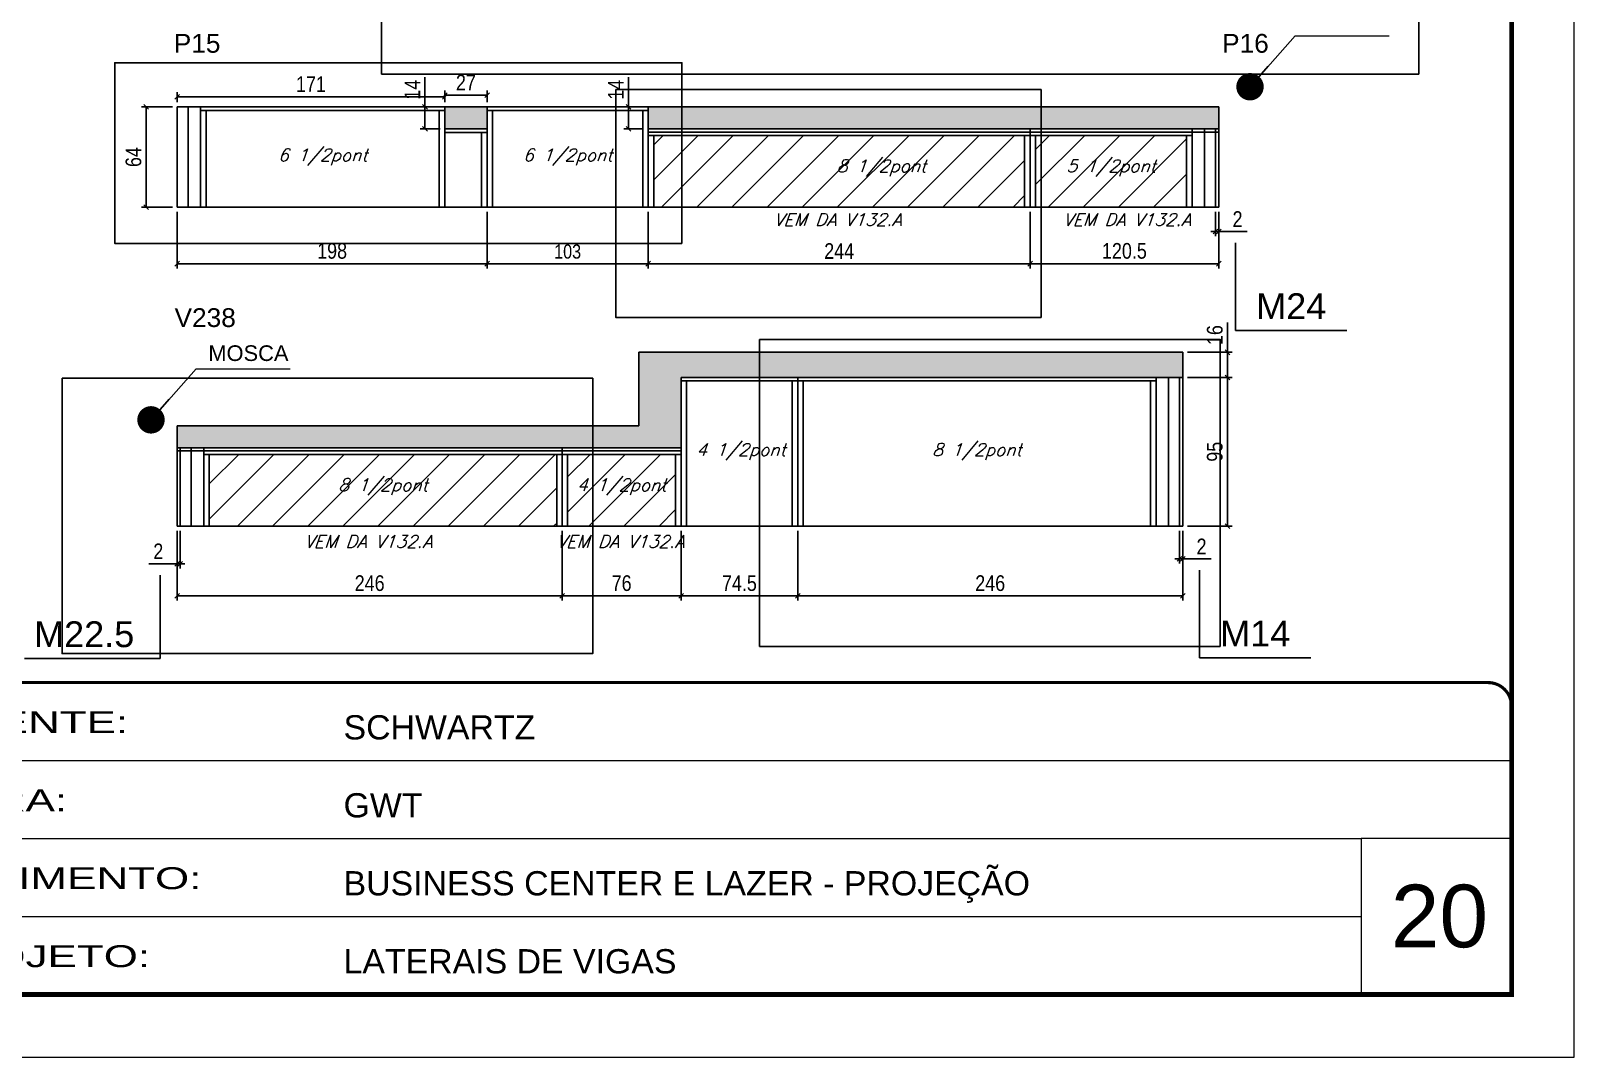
# Model space of a CAD drawing. Extents: x 2603 to 22413, y 1253 to 30260.
# Drawn here: x 7870 to 8856, y 24225 to 24880 of the extents above; entities that cross this region are included whole.
import ezdxf

# ---------------------------------------------------------------- set-up
doc = ezdxf.new("R2010")
doc.units = 0
doc.linetypes.add('CONTINUO', pattern=[0])
doc.linetypes.add('DASHED', pattern=[0.75, 0.5, -0.25])
for name, color, linetype in [('5', 5, 'Continuous'), ('COTA', 241, 'Continuous'), ('NOMENCLATURA', 7, 'Continuous'), ('Painéis', 200, 'Continuous'), ('SARR_2.2x7', 40, 'Continuous'), ('SARR_3.5x7', 81, 'Continuous'), ('texto', 7, 'Continuous')]:
    doc.layers.add(name, color=color, linetype=linetype)
for name, color, linetype, lineweight in [('CARIMBO', 255, 'Continuous', 9), ('Folhas', 255, 'Continuous', 9), ('Hachura', 251, 'Continuous', 9), ('SARRAFO DE PRESSAO', 251, 'DASHED', 9)]:
    doc.layers.add(name, color=color, linetype=linetype, lineweight=lineweight)
doc.styles.add('ARIAL', font='arial.ttf')
doc.styles.add('COTA TECNICA', font='techl___.ttf', dxfattribs={"height": 10})
doc.styles.add('COTA TECNICA-50', font='techl___.ttf', dxfattribs={"height": 9})
doc.styles.add('Romans', font='romans.shx')
doc.styles.get("Standard").update_dxf_attribs({"font": 'arial.ttf'})
doc.styles.add('Tecnologia', font='')
doc.styles.get('Tecnologia').set_extended_font_data('Forgotten Futurist')
doc.dimstyles.new('3x', dxfattribs={"dimtxt": 10, "dimasz": 5, "dimexe": 7, "dimexo": 5, "dimgap": 4, "dimtad": 1, "dimdec": 4, "dimlfac": 0.3333333333333333, "dimdsep": 46, "dimtxsty": 'Standard', "dimblk": 'DOT', "dimcen": 0.09, "dimclrd": 1, "dimclre": 1, "dimclrt": 2, "dimadec": 0, "dimazin": 2, "dimtfac": 1, "dimtdec": 4, "dimtmove": 0, "dimatfit": 3, "dimldrblk": 'DOT', "dimfxl": 1, "dimtolj": 1, "dimtzin": 0, "dimlwd": 9, "dimlwe": 9, "dimarcsym": 0})
doc.dimstyles.new('COTA PAINEL-50', dxfattribs={"dimtxt": 9, "dimasz": 3, "dimexe": 3, "dimexo": 3, "dimgap": 3, "dimtad": 1, "dimdec": 1, "dimzin": 12, "dimdsep": 46, "dimtxsty": 'COTA TECNICA-50', "dimblk1": 'OBLIQUE', "dimblk2": 'OBLIQUE', "dimsah": 1, "dimcen": 0.9, "dimclrd": 4, "dimclre": 4, "dimclrt": 240, "dimadec": 1, "dimazin": 3, "dimtfac": 1, "dimtdec": 1, "dimtmove": 0, "dimatfit": 3, "dimfxl": 1, "dimtolj": 1, "dimtzin": 12, "dimarcsym": 0})
doc.dimstyles.new('PAINEL', dxfattribs={"dimtxt": 10, "dimasz": 3, "dimexe": 3, "dimexo": 3, "dimgap": 3, "dimtad": 1, "dimdec": 1, "dimzin": 12, "dimdsep": 46, "dimtxsty": 'COTA TECNICA', "dimblk1": 'OBLIQUE', "dimblk2": 'OBLIQUE', "dimsah": 1, "dimcen": 0.9, "dimclrd": 4, "dimclre": 4, "dimclrt": 240, "dimadec": 1, "dimazin": 3, "dimtfac": 1, "dimtdec": 1, "dimtmove": 0, "dimatfit": 3, "dimfxl": 1, "dimtolj": 1, "dimtzin": 12, "dimarcsym": 0})
pattern_1 = [(49.99999999999999, (-126379.1735537234, -5371.030508773589), (5.46554006988012, -0.4781725661670926), [0.5715, -6.2865]), (355, (-126379.1735537234, -5371.030508773589), (-1.05730264274908, 5.731705357171054), [0.4572, -5.0292175251]), (100.4514447, (-126378.7180935134, -5371.070356378589), (4.408237412710598, 5.253532557365853), [0.4857002639999999, -5.342707337999999]), (46.18420000000001, (-126379.1735537234, -5369.506508773588), (8.132371226763897, -1.261269837981814), [0.85725, -9.429749999999999]), (96.63555760999994, (-126378.4958567234, -5369.611613773589), (7.12212402154509, 7.422783737931645), [0.7285506942, -8.0140682448]), (351.1841511700001, (-126379.1735537234, -5369.506508773588), (7.12212402194931, 7.422783737565979), [0.6857990120999999, -7.5437919576]), (21, (-126378.4115537234, -5369.887508773589), (4.548431738073974, -3.067955945612628), [0.5715, -6.2865]), (326.0000000000001, (-126378.4115537234, -5369.887508773589), (1.854060850429412, 5.525638983669578), [0.4572, -5.029199999999999]), (71.45144499999999, (-126378.0325177454, -5370.143171770589), (6.402492578361485, 2.457683066577157), [0.485700264, -5.342698127999999]), (37.50000000000001, (-126379.1735537234, -5371.030508773589), (0.0926580975177545, 2.536651166194593), [0, -4.96824, 0, -5.1054, 0, -5.04825]), (7.499999999999999, (-126379.1735537234, -5371.030508773589), (2.004589875309172, 3.005417244543585), [0, -2.910839999999999, 0, -4.85394, 0, -1.92405]), (327.5, (-126380.8728137234, -5371.030508773589), (4.067717855006141, -0.1718623197802033), [0, -1.905, 0, -5.9436, 0, -7.886699999999999]), (317.5, (-126381.6348137234, -5371.030508773589), (4.443875441580541, 0.7627947309999908), [0, -2.4765, 0, -3.94716, 0, -5.6007])]

# ---------------------------------------------------------------- blocks, each defined once
blk = doc.blocks.new('9999999999')
at = {"color": 30, "linetype": 'CONTINUO'}
for p, q in [((98564.56196592061, 34379.63774966353), (99583.97835781069, 34379.63774966353)), ((98564.56196592061, 34329.8268713108), (99487.97835781069, 34329.8268713108)), ((99583.97835781069, 34329.8268713108), (99487.97835781069, 34329.8268713108)), ((99487.97835781069, 34329.8268713108), (99487.97835781069, 34230.20511460536)), ((98564.56196592063, 34280.01599295808), (99487.97835781069, 34280.01599295808))]:
    blk.add_line(p, q, dxfattribs=at)
at = {"color": 30, "linetype": 'CONTINUO', "const_width": 2}
blk.add_lwpolyline([(99583.97835781069, 34230.20511460536), (99583.97835781069, 34414.44862801625, 0.4142135623730951), (99568.97835781069, 34429.44862801625), (98228.97835781069, 34429.44862801625, 0.4142135623730951), (98213.97835781069, 34414.44862801625), (98213.97835781069, 34245.20511460536, 0.4142135623730951), (98228.97835781069, 34230.20511460536), (99583.97835781069, 34230.20511460536)], format="xyb", dxfattribs=at)
at = {"layer": 'Folhas'}
blk.add_lwpolyline([(98138.97835781069, 34190.20511460536), (99623.97835781069, 34190.20511460536), (99623.97835781069, 35240.20511460536), (98138.97835781069, 35240.20511460536)], close=True, dxfattribs=at)
at = {"layer": 'Folhas', "color": 30, "const_width": 3}
blk.add_lwpolyline([(98213.97835781069, 34230.20511460536), (99583.97835781069, 34230.20511460536), (99583.97835781069, 35200.20511460536), (98213.97835781069, 35200.20511460536)], close=True, dxfattribs=at)
at = {"color": 7, "linetype": 'Continuous', "ltscale": 5, "style": 'ARIAL'}
for s, p in [('SCHWARTZ', (98837.6812528586, 34393.12953067552)), ('GWT', (98837.6812528586, 34343.3186523228)), ('BUSINESS CENTER E LAZER - PROJEÇÃO', (98837.6812528586, 34293.50777397008)), ('LATERAIS DE VIGAS', (98837.6812528586, 34243.69689561735))]:
    blk.add_text(s, height=15.48288, dxfattribs=at).set_placement(p)
at = {"layer": 'Folhas', "color": 7, "style": 'Tecnologia', "width": 1.5}
for s, p in [('CLIENTE:', (98573.65419061291, 34397.16605924374)), ('OBRA:', (98573.65419061291, 34347.31415840245)), ('PAVIMENTO:', (98573.65419061291, 34297.50328004972)), ('PROJETO:', (98573.65419061291, 34247.692401697))]:
    blk.add_text(s, height=14, dxfattribs=at).set_placement(p)
blk = doc.blocks.new('_Oblique')
at = {"color": 0, "linetype": 'ByBlock', "lineweight": -2}
blk.add_line((-0.5, -0.5), (0.5, 0.5), dxfattribs=at)
blk = doc.blocks.new('*D504')
at = {"layer": 'COTA', "color": 4, "linetype": 'ByBlock', "lineweight": -2, "transparency": 16777216}
for p, q in [((8161.854187713294, 24764.79747216561), (8161.854187713294, 24728.70950441551)), ((8264.854187713294, 24764.79747216562), (8264.854187713294, 24728.70950441551)), ((8161.854187713294, 24731.70950441551), (8264.854187713294, 24731.70950441551))]:
    blk.add_line(p, q, dxfattribs=at)
at = {"layer": 'Defpoints', "color": 0, "linetype": 'ByBlock', "transparency": 16777216}
for p in [(8161.854187713294, 24767.79747216561), (8264.854187713294, 24767.79747216562), (8264.854187713294, 24731.70950441551)]:
    blk.add_point(p, dxfattribs=at)
at = {"layer": 'COTA', "color": 4, "linetype": 'ByBlock', "lineweight": -2, "transparency": 16777216, "xscale": 3, "yscale": 3, "zscale": 3, "rotation": 180}
blk.add_blockref('_Oblique', (8161.854187713294, 24731.70950441551), dxfattribs=at)
at = {"layer": 'COTA', "color": 4, "linetype": 'ByBlock', "lineweight": -2, "transparency": 16777216, "xscale": 3, "yscale": 3, "zscale": 3}
blk.add_blockref('_Oblique', (8264.854187713294, 24731.70950441551), dxfattribs=at)
at = {"layer": 'COTA', "color": 240, "linetype": 'ByBlock', "transparency": 16777216, "insert": (8213.354187713294, 24739.40687283656), "char_height": 9, "attachment_point": 5, "style": 'COTA TECNICA-50'}
blk.add_mtext('\\A1;103', dxfattribs=at)
blk = doc.blocks.new('*D2741')
at = {"layer": 'COTA', "color": 4, "linetype": 'ByBlock', "lineweight": -2, "transparency": 16777216}
for p, q in [((7963.854187713294, 24764.79747216562), (7963.854187713294, 24728.70950441551)), ((8161.854187713294, 24764.79747216561), (8161.854187713294, 24728.70950441551)), ((8161.854187713294, 24731.70950441551), (7963.854187713294, 24731.70950441551))]:
    blk.add_line(p, q, dxfattribs=at)
at = {"layer": 'Defpoints', "color": 0, "linetype": 'ByBlock', "transparency": 16777216}
for p in [(7963.854187713294, 24767.79747216562), (8161.854187713294, 24767.79747216561), (7963.854187713294, 24731.70950441551)]:
    blk.add_point(p, dxfattribs=at)
at = {"layer": 'COTA', "color": 4, "linetype": 'ByBlock', "lineweight": -2, "transparency": 16777216, "xscale": 3, "yscale": 3, "zscale": 3, "rotation": 180}
blk.add_blockref('_Oblique', (7963.854187713294, 24731.70950441551), dxfattribs=at)
at = {"layer": 'COTA', "color": 4, "linetype": 'ByBlock', "lineweight": -2, "transparency": 16777216, "xscale": 3, "yscale": 3, "zscale": 3}
blk.add_blockref('_Oblique', (8161.854187713294, 24731.70950441551), dxfattribs=at)
at = {"layer": 'COTA', "color": 240, "linetype": 'ByBlock', "transparency": 16777216, "insert": (8062.854187713294, 24739.81184359679), "char_height": 10, "attachment_point": 5, "style": 'COTA TECNICA'}
blk.add_mtext('\\A1;198', dxfattribs=at)
blk = doc.blocks.new('*D2742')
at = {"layer": 'COTA', "color": 4, "linetype": 'ByBlock', "lineweight": -2, "transparency": 16777216}
for p, q in [((7960.854187713298, 24831.79747216563), (7941.081453166846, 24831.79747216563)), ((7944.081453166846, 24767.79747216564), (7944.081453166846, 24831.79747216563)), ((7960.854187713298, 24767.79747216564), (7941.081453166846, 24767.79747216564))]:
    blk.add_line(p, q, dxfattribs=at)
at = {"layer": 'Defpoints', "color": 0, "linetype": 'ByBlock', "transparency": 16777216}
for p in [(7944.081453166846, 24831.79747216563), (7963.854187713298, 24831.79747216563), (7963.854187713298, 24767.79747216564)]:
    blk.add_point(p, dxfattribs=at)
at = {"layer": 'COTA', "color": 4, "linetype": 'ByBlock', "lineweight": -2, "transparency": 16777216, "xscale": 3, "yscale": 3, "zscale": 3}
for p, rotation in [((7944.081453166846, 24831.79747216563), 90), ((7944.081453166846, 24767.79747216564), 270)]:
    blk.add_blockref('_Oblique', p, dxfattribs=dict(at, rotation=rotation))
at = {"layer": 'COTA', "color": 240, "linetype": 'ByBlock', "transparency": 16777216, "insert": (7935.979113985564, 24799.79747216562), "char_height": 10, "attachment_point": 5, "rotation": 90, "style": 'COTA TECNICA'}
blk.add_mtext('\\A1;64', dxfattribs=at)
blk = doc.blocks.new('*D2743')
at = {"layer": 'COTA', "color": 4, "linetype": 'ByBlock', "lineweight": -2, "transparency": 16777216}
for p, q in [((8264.854187713294, 24764.79747216561), (8264.854187713294, 24728.70950441551)), ((8508.854187713294, 24764.79747216561), (8508.854187713294, 24728.70950441551)), ((8264.854187713294, 24731.70950441551), (8508.854187713294, 24731.70950441551))]:
    blk.add_line(p, q, dxfattribs=at)
at = {"layer": 'Defpoints', "color": 0, "linetype": 'ByBlock', "transparency": 16777216}
for p in [(8264.854187713294, 24767.79747216561), (8508.854187713294, 24767.79747216561), (8508.854187713294, 24731.70950441551)]:
    blk.add_point(p, dxfattribs=at)
at = {"layer": 'COTA', "color": 4, "linetype": 'ByBlock', "lineweight": -2, "transparency": 16777216, "xscale": 3, "yscale": 3, "zscale": 3, "rotation": 180}
blk.add_blockref('_Oblique', (8264.854187713294, 24731.70950441551), dxfattribs=at)
at = {"layer": 'COTA', "color": 4, "linetype": 'ByBlock', "lineweight": -2, "transparency": 16777216, "xscale": 3, "yscale": 3, "zscale": 3}
blk.add_blockref('_Oblique', (8508.854187713294, 24731.70950441551), dxfattribs=at)
at = {"layer": 'COTA', "color": 240, "linetype": 'ByBlock', "transparency": 16777216, "insert": (8386.854187713294, 24739.78260383071), "char_height": 10, "attachment_point": 5, "style": 'COTA TECNICA'}
blk.add_mtext('\\A1;244', dxfattribs=at)
blk = doc.blocks.new('*D2744')
at = {"layer": 'COTA', "color": 4, "linetype": 'ByBlock', "lineweight": -2, "transparency": 16777216}
for p, q in [((8508.854187713294, 24764.79747216561), (8508.854187713294, 24728.70950441551)), ((8629.354187713294, 24764.79747216562), (8629.354187713294, 24728.70950441551)), ((8508.854187713294, 24731.70950441551), (8629.354187713294, 24731.70950441551))]:
    blk.add_line(p, q, dxfattribs=at)
at = {"layer": 'Defpoints', "color": 0, "linetype": 'ByBlock', "transparency": 16777216}
for p in [(8508.854187713294, 24767.79747216561), (8629.354187713294, 24767.79747216562), (8629.354187713294, 24731.70950441551)]:
    blk.add_point(p, dxfattribs=at)
at = {"layer": 'COTA', "color": 4, "linetype": 'ByBlock', "lineweight": -2, "transparency": 16777216, "xscale": 3, "yscale": 3, "zscale": 3, "rotation": 180}
blk.add_blockref('_Oblique', (8508.854187713294, 24731.70950441551), dxfattribs=at)
at = {"layer": 'COTA', "color": 4, "linetype": 'ByBlock', "lineweight": -2, "transparency": 16777216, "xscale": 3, "yscale": 3, "zscale": 3}
blk.add_blockref('_Oblique', (8629.354187713294, 24731.70950441551), dxfattribs=at)
at = {"layer": 'COTA', "color": 240, "linetype": 'ByBlock', "transparency": 16777216, "insert": (8569.104187713294, 24739.81915353831), "char_height": 10, "attachment_point": 5, "style": 'COTA TECNICA'}
blk.add_mtext('\\A1;120.5', dxfattribs=at)
blk = doc.blocks.new('*D2745')
at = {"layer": 'COTA', "color": 4, "linetype": 'ByBlock', "lineweight": -2, "transparency": 16777216}
for p, q in [((8627.354187713294, 24764.79747216561), (8627.354187713294, 24749.19759242691)), ((8629.354187713294, 24764.79747216561), (8629.354187713294, 24749.19759242691)), ((8627.354187713294, 24752.19759242691), (8624.354187713294, 24752.19759242691)), ((8627.354187713294, 24752.19759242691), (8629.354187713294, 24752.19759242691)), ((8629.354187713294, 24752.19759242691), (8647.465298824405, 24752.19759242691))]:
    blk.add_line(p, q, dxfattribs=at)
at = {"layer": 'Defpoints', "color": 0, "linetype": 'ByBlock', "transparency": 16777216}
for p in [(8627.354187713294, 24767.79747216561), (8629.354187713294, 24767.79747216561), (8629.354187713294, 24752.19759242691)]:
    blk.add_point(p, dxfattribs=at)
at = {"layer": 'COTA', "color": 4, "linetype": 'ByBlock', "lineweight": -2, "transparency": 16777216, "xscale": 3, "yscale": 3, "zscale": 3}
blk.add_blockref('_Oblique', (8627.354187713294, 24752.19759242691), dxfattribs=at)
at = {"layer": 'COTA', "color": 4, "linetype": 'ByBlock', "lineweight": -2, "transparency": 16777216, "xscale": 3, "yscale": 3, "zscale": 3, "rotation": 180}
blk.add_blockref('_Oblique', (8629.354187713294, 24752.19759242691), dxfattribs=at)
at = {"layer": 'COTA', "color": 240, "linetype": 'ByBlock', "transparency": 16777216, "insert": (8641.409743268849, 24760.19759242691), "char_height": 10, "attachment_point": 5, "style": 'COTA TECNICA'}
blk.add_mtext('\\A1;2', dxfattribs=at)
blk = doc.blocks.new('*D2746')
at = {"layer": 'COTA', "color": 4, "linetype": 'ByBlock', "lineweight": -2, "transparency": 16777216}
for p, q in [((8122.217906260865, 24831.79747216563), (8122.217906260865, 24850.91443122995)), ((8131.854187713298, 24831.79747216563), (8119.217906260865, 24831.79747216563)), ((8122.217906260865, 24817.79747216563), (8122.217906260865, 24831.79747216563)), ((8131.854187713298, 24817.79747216563), (8119.217906260865, 24817.79747216563))]:
    blk.add_line(p, q, dxfattribs=at)
at = {"layer": 'Defpoints', "color": 0, "linetype": 'ByBlock', "transparency": 16777216}
for p in [(8122.217906260865, 24831.79747216563), (8134.854187713298, 24831.79747216563), (8134.854187713298, 24817.79747216563)]:
    blk.add_point(p, dxfattribs=at)
at = {"layer": 'COTA', "color": 4, "linetype": 'ByBlock', "lineweight": -2, "transparency": 16777216, "xscale": 3, "yscale": 3, "zscale": 3}
for p, rotation in [((8122.217906260865, 24831.79747216563), 90), ((8122.217906260865, 24817.79747216563), 270)]:
    blk.add_blockref('_Oblique', p, dxfattribs=dict(at, rotation=rotation))
at = {"layer": 'COTA', "color": 240, "linetype": 'ByBlock', "transparency": 16777216, "insert": (8114.144806845666, 24842.85595169778), "char_height": 10, "attachment_point": 5, "rotation": 90, "style": 'COTA TECNICA'}
blk.add_mtext('\\A1;14', dxfattribs=at)
blk = doc.blocks.new('*D505')
at = {"layer": 'COTA', "color": 4, "linetype": 'ByBlock', "lineweight": -2, "transparency": 16777216}
for p, q in [((8134.854187713294, 24834.79747216561), (8134.854187713294, 24842.33618402616)), ((8161.854187713294, 24834.79747216561), (8161.854187713294, 24842.33618402616)), ((8134.854187713294, 24839.33618402616), (8161.854187713294, 24839.33618402616))]:
    blk.add_line(p, q, dxfattribs=at)
at = {"layer": 'Defpoints', "color": 0, "linetype": 'ByBlock', "transparency": 16777216}
for p in [(8134.854187713294, 24831.79747216561), (8161.854187713294, 24839.33618402616), (8161.854187713294, 24831.79747216561)]:
    blk.add_point(p, dxfattribs=at)
at = {"layer": 'COTA', "color": 4, "linetype": 'ByBlock', "lineweight": -2, "transparency": 16777216, "xscale": 3, "yscale": 3, "zscale": 3, "rotation": 180}
blk.add_blockref('_Oblique', (8134.854187713294, 24839.33618402616), dxfattribs=at)
at = {"layer": 'COTA', "color": 4, "linetype": 'ByBlock', "lineweight": -2, "transparency": 16777216, "xscale": 3, "yscale": 3, "zscale": 3}
blk.add_blockref('_Oblique', (8161.854187713294, 24839.33618402616), dxfattribs=at)
at = {"layer": 'COTA', "color": 240, "linetype": 'ByBlock', "transparency": 16777216, "insert": (8148.354187713294, 24847.40928344136), "char_height": 10, "attachment_point": 5, "style": 'COTA TECNICA'}
blk.add_mtext('\\A1;27', dxfattribs=at)
blk = doc.blocks.new('*D506')
at = {"layer": 'COTA', "color": 4, "linetype": 'ByBlock', "lineweight": -2, "transparency": 16777216}
for p, q in [((8252.217906261041, 24831.79747216563), (8252.217906261041, 24850.91443122995)), ((8261.854187713298, 24831.79747216563), (8249.217906261041, 24831.79747216563)), ((8252.217906261041, 24817.79747216563), (8252.217906261041, 24831.79747216563)), ((8261.854187713298, 24817.79747216563), (8249.217906261041, 24817.79747216563))]:
    blk.add_line(p, q, dxfattribs=at)
at = {"layer": 'Defpoints', "color": 0, "linetype": 'ByBlock', "transparency": 16777216}
for p in [(8252.217906261041, 24831.79747216563), (8264.854187713298, 24831.79747216563), (8264.854187713298, 24817.79747216563)]:
    blk.add_point(p, dxfattribs=at)
at = {"layer": 'COTA', "color": 4, "linetype": 'ByBlock', "lineweight": -2, "transparency": 16777216, "xscale": 3, "yscale": 3, "zscale": 3}
for p, rotation in [((8252.217906261041, 24831.79747216563), 90), ((8252.217906261041, 24817.79747216563), 270)]:
    blk.add_blockref('_Oblique', p, dxfattribs=dict(at, rotation=rotation))
at = {"layer": 'COTA', "color": 240, "linetype": 'ByBlock', "transparency": 16777216, "insert": (8244.144806845841, 24842.85595169778), "char_height": 10, "attachment_point": 5, "rotation": 90, "style": 'COTA TECNICA'}
blk.add_mtext('\\A1;14', dxfattribs=at)
blk = doc.blocks.new('*D2717')
at = {"layer": 'COTA', "color": 4, "linetype": 'ByBlock', "lineweight": -2, "transparency": 16777216}
for p, q in [((8209.854187713323, 24561.07982305253), (8209.854187713323, 24516.47116970626)), ((8285.854187713323, 24561.07982305253), (8285.854187713323, 24516.47116970626)), ((8285.854187713323, 24519.47116970626), (8209.854187713323, 24519.47116970626))]:
    blk.add_line(p, q, dxfattribs=at)
at = {"layer": 'Defpoints', "color": 0, "linetype": 'ByBlock', "transparency": 16777216}
for p in [(8209.854187713323, 24564.07982305253), (8285.854187713323, 24564.07982305253), (8209.854187713323, 24519.47116970626)]:
    blk.add_point(p, dxfattribs=at)
at = {"layer": 'COTA', "color": 4, "linetype": 'ByBlock', "lineweight": -2, "transparency": 16777216, "xscale": 3, "yscale": 3, "zscale": 3, "rotation": 180}
blk.add_blockref('_Oblique', (8209.854187713323, 24519.47116970626), dxfattribs=at)
at = {"layer": 'COTA', "color": 4, "linetype": 'ByBlock', "lineweight": -2, "transparency": 16777216, "xscale": 3, "yscale": 3, "zscale": 3}
blk.add_blockref('_Oblique', (8285.854187713323, 24519.47116970626), dxfattribs=at)
at = {"layer": 'COTA', "color": 240, "linetype": 'ByBlock', "transparency": 16777216, "insert": (8247.854187713323, 24527.57350888754), "char_height": 10, "attachment_point": 5, "style": 'COTA TECNICA'}
blk.add_mtext('\\A1;76', dxfattribs=at)
blk = doc.blocks.new('*D2718')
at = {"layer": 'COTA', "color": 4, "linetype": 'ByBlock', "lineweight": -2, "transparency": 16777216}
for p, q in [((7963.854187713323, 24561.07982305253), (7963.854187713323, 24516.47116970626)), ((8209.854187713323, 24561.07982305253), (8209.854187713323, 24516.47116970626)), ((8209.854187713323, 24519.47116970626), (7963.854187713323, 24519.47116970626))]:
    blk.add_line(p, q, dxfattribs=at)
at = {"layer": 'Defpoints', "color": 0, "linetype": 'ByBlock', "transparency": 16777216}
for p in [(7963.854187713323, 24564.07982305253), (8209.854187713323, 24564.07982305253), (7963.854187713323, 24519.47116970626)]:
    blk.add_point(p, dxfattribs=at)
at = {"layer": 'COTA', "color": 4, "linetype": 'ByBlock', "lineweight": -2, "transparency": 16777216, "xscale": 3, "yscale": 3, "zscale": 3, "rotation": 180}
blk.add_blockref('_Oblique', (7963.854187713323, 24519.47116970626), dxfattribs=at)
at = {"layer": 'COTA', "color": 4, "linetype": 'ByBlock', "lineweight": -2, "transparency": 16777216, "xscale": 3, "yscale": 3, "zscale": 3}
blk.add_blockref('_Oblique', (8209.854187713323, 24519.47116970626), dxfattribs=at)
at = {"layer": 'COTA', "color": 240, "linetype": 'ByBlock', "transparency": 16777216, "insert": (8086.854187713323, 24527.57350888754), "char_height": 10, "attachment_point": 5, "style": 'COTA TECNICA'}
blk.add_mtext('\\A1;246', dxfattribs=at)
blk = doc.blocks.new('*D2719')
at = {"layer": 'COTA', "color": 4, "linetype": 'ByBlock', "lineweight": -2, "transparency": 16777216}
for p, q in [((7963.854187713323, 24561.07982305253), (7963.854187713323, 24536.95925771767)), ((7965.854187713323, 24561.07982305253), (7965.854187713323, 24536.95925771767)), ((7963.854187713323, 24539.95925771767), (7945.743076602212, 24539.95925771767)), ((7965.854187713323, 24539.95925771767), (7963.854187713323, 24539.95925771767)), ((7965.854187713323, 24539.95925771767), (7968.854187713323, 24539.95925771767))]:
    blk.add_line(p, q, dxfattribs=at)
at = {"layer": 'Defpoints', "color": 0, "linetype": 'ByBlock', "transparency": 16777216}
for p in [(7963.854187713323, 24564.07982305253), (7965.854187713323, 24564.07982305253), (7963.854187713323, 24539.95925771767)]:
    blk.add_point(p, dxfattribs=at)
at = {"layer": 'COTA', "color": 4, "linetype": 'ByBlock', "lineweight": -2, "transparency": 16777216, "xscale": 3, "yscale": 3, "zscale": 3}
blk.add_blockref('_Oblique', (7963.854187713323, 24539.95925771767), dxfattribs=at)
at = {"layer": 'COTA', "color": 4, "linetype": 'ByBlock', "lineweight": -2, "transparency": 16777216, "xscale": 3, "yscale": 3, "zscale": 3, "rotation": 180}
blk.add_blockref('_Oblique', (7965.854187713323, 24539.95925771767), dxfattribs=at)
at = {"layer": 'COTA', "color": 240, "linetype": 'ByBlock', "transparency": 16777216, "insert": (7951.798632157767, 24547.95925771767), "char_height": 10, "attachment_point": 5, "style": 'COTA TECNICA'}
blk.add_mtext('\\A1;2', dxfattribs=at)
blk = doc.blocks.new('*D2720')
at = {"layer": 'COTA', "color": 4, "linetype": 'ByBlock', "lineweight": -2, "transparency": 16777216}
for p, q in [((8285.854187713323, 24561.07982305253), (8285.854187713323, 24516.47116970626)), ((8360.354187713323, 24561.07982305253), (8360.354187713323, 24516.47116970626)), ((8285.854187713323, 24519.47116970626), (8360.354187713323, 24519.47116970626))]:
    blk.add_line(p, q, dxfattribs=at)
at = {"layer": 'Defpoints', "color": 0, "linetype": 'ByBlock', "transparency": 16777216}
for p in [(8285.854187713323, 24564.07982305253), (8360.354187713323, 24564.07982305253), (8360.354187713323, 24519.47116970626)]:
    blk.add_point(p, dxfattribs=at)
at = {"layer": 'COTA', "color": 4, "linetype": 'ByBlock', "lineweight": -2, "transparency": 16777216, "xscale": 3, "yscale": 3, "zscale": 3, "rotation": 180}
blk.add_blockref('_Oblique', (8285.854187713323, 24519.47116970626), dxfattribs=at)
at = {"layer": 'COTA', "color": 4, "linetype": 'ByBlock', "lineweight": -2, "transparency": 16777216, "xscale": 3, "yscale": 3, "zscale": 3}
blk.add_blockref('_Oblique', (8360.354187713323, 24519.47116970626), dxfattribs=at)
at = {"layer": 'COTA', "color": 240, "linetype": 'ByBlock', "transparency": 16777216, "insert": (8323.104187713323, 24527.58081882906), "char_height": 10, "attachment_point": 5, "style": 'COTA TECNICA'}
blk.add_mtext('\\A1;74.5', dxfattribs=at)
blk = doc.blocks.new('*D2721')
at = {"layer": 'COTA', "color": 4, "linetype": 'ByBlock', "lineweight": -2, "transparency": 16777216}
for p, q in [((8360.354187713323, 24561.07982305253), (8360.354187713323, 24516.47116970626)), ((8606.354187713323, 24561.07982305253), (8606.354187713323, 24516.47116970626)), ((8360.354187713323, 24519.47116970626), (8606.354187713323, 24519.47116970626))]:
    blk.add_line(p, q, dxfattribs=at)
at = {"layer": 'Defpoints', "color": 0, "linetype": 'ByBlock', "transparency": 16777216}
for p in [(8360.354187713323, 24564.07982305253), (8606.354187713323, 24564.07982305253), (8606.354187713323, 24519.47116970626)]:
    blk.add_point(p, dxfattribs=at)
at = {"layer": 'COTA', "color": 4, "linetype": 'ByBlock', "lineweight": -2, "transparency": 16777216, "xscale": 3, "yscale": 3, "zscale": 3, "rotation": 180}
blk.add_blockref('_Oblique', (8360.354187713323, 24519.47116970626), dxfattribs=at)
at = {"layer": 'COTA', "color": 4, "linetype": 'ByBlock', "lineweight": -2, "transparency": 16777216, "xscale": 3, "yscale": 3, "zscale": 3}
blk.add_blockref('_Oblique', (8606.354187713323, 24519.47116970626), dxfattribs=at)
at = {"layer": 'COTA', "color": 240, "linetype": 'ByBlock', "transparency": 16777216, "insert": (8483.354187713323, 24527.57350888754), "char_height": 10, "attachment_point": 5, "style": 'COTA TECNICA'}
blk.add_mtext('\\A1;246', dxfattribs=at)
blk = doc.blocks.new('*D2722')
at = {"layer": 'COTA', "color": 4, "linetype": 'ByBlock', "lineweight": -2, "transparency": 16777216}
for p, q in [((8609.354187713327, 24659.07982305254), (8638.00772004534, 24659.07982305254)), ((8635.00772004534, 24564.07982305253), (8635.00772004534, 24659.07982305254)), ((8609.354187713327, 24564.07982305253), (8638.00772004534, 24564.07982305253))]:
    blk.add_line(p, q, dxfattribs=at)
at = {"layer": 'Defpoints', "color": 0, "linetype": 'ByBlock', "transparency": 16777216}
for p in [(8606.354187713327, 24659.07982305254), (8635.00772004534, 24659.07982305254), (8606.354187713327, 24564.07982305253)]:
    blk.add_point(p, dxfattribs=at)
at = {"layer": 'COTA', "color": 4, "linetype": 'ByBlock', "lineweight": -2, "transparency": 16777216, "xscale": 3, "yscale": 3, "zscale": 3}
for p, rotation in [((8635.00772004534, 24659.07982305254), 90), ((8635.00772004534, 24564.07982305253), 270)]:
    blk.add_blockref('_Oblique', p, dxfattribs=dict(at, rotation=rotation))
at = {"layer": 'COTA', "color": 240, "linetype": 'ByBlock', "transparency": 16777216, "insert": (8626.868831156457, 24611.57982305253), "char_height": 10, "attachment_point": 5, "rotation": 90, "style": 'COTA TECNICA'}
blk.add_mtext('\\A1;95', dxfattribs=at)
blk = doc.blocks.new('*D2723')
at = {"layer": 'COTA', "color": 4, "linetype": 'ByBlock', "lineweight": -2, "transparency": 16777216}
for p, q in [((8635.007720045514, 24675.07982305254), (8635.007720045514, 24694.09444293558)), ((8609.354187713327, 24675.07982305254), (8638.007720045514, 24675.07982305254)), ((8635.007720045514, 24659.07982305254), (8635.007720045514, 24675.07982305254)), ((8609.354187713327, 24659.07982305254), (8638.007720045514, 24659.07982305254))]:
    blk.add_line(p, q, dxfattribs=at)
at = {"layer": 'Defpoints', "color": 0, "linetype": 'ByBlock', "transparency": 16777216}
for p in [(8606.354187713327, 24675.07982305254), (8635.007720045514, 24675.07982305254), (8606.354187713327, 24659.07982305254)]:
    blk.add_point(p, dxfattribs=at)
at = {"layer": 'COTA', "color": 4, "linetype": 'ByBlock', "lineweight": -2, "transparency": 16777216, "xscale": 3, "yscale": 3, "zscale": 3}
for p, rotation in [((8635.007720045514, 24675.07982305254), 90), ((8635.007720045514, 24659.07982305254), 270)]:
    blk.add_blockref('_Oblique', p, dxfattribs=dict(at, rotation=rotation))
at = {"layer": 'COTA', "color": 240, "linetype": 'ByBlock', "transparency": 16777216, "insert": (8626.905380864233, 24686.08713299405), "char_height": 10, "attachment_point": 5, "rotation": 90, "style": 'COTA TECNICA'}
blk.add_mtext('\\A1;16', dxfattribs=at)
blk = doc.blocks.new('*D1625')
at = {"layer": 'COTA', "color": 4, "linetype": 'ByBlock', "lineweight": -2, "transparency": 16777216}
for p, q in [((8604.354187713323, 24561.07982305253), (8604.354187713323, 24540.08349572758)), ((8606.354187713323, 24561.07982305253), (8606.354187713323, 24540.08349572758)), ((8604.354187713323, 24543.08349572758), (8601.354187713323, 24543.08349572758)), ((8604.354187713323, 24543.08349572758), (8606.354187713323, 24543.08349572758)), ((8606.354187713323, 24543.08349572758), (8624.465298824434, 24543.08349572758))]:
    blk.add_line(p, q, dxfattribs=at)
at = {"layer": 'Defpoints', "color": 0, "linetype": 'ByBlock', "transparency": 16777216}
for p in [(8604.354187713323, 24564.07982305253), (8606.354187713323, 24564.07982305253), (8606.354187713323, 24543.08349572758)]:
    blk.add_point(p, dxfattribs=at)
at = {"layer": 'COTA', "color": 4, "linetype": 'ByBlock', "lineweight": -2, "transparency": 16777216, "xscale": 3, "yscale": 3, "zscale": 3}
blk.add_blockref('_Oblique', (8604.354187713323, 24543.08349572758), dxfattribs=at)
at = {"layer": 'COTA', "color": 4, "linetype": 'ByBlock', "lineweight": -2, "transparency": 16777216, "xscale": 3, "yscale": 3, "zscale": 3, "rotation": 180}
blk.add_blockref('_Oblique', (8606.354187713323, 24543.08349572758), dxfattribs=at)
at = {"layer": 'COTA', "color": 240, "linetype": 'ByBlock', "transparency": 16777216, "insert": (8618.409743268878, 24551.08349572758), "char_height": 10, "attachment_point": 5, "style": 'COTA TECNICA'}
blk.add_mtext('\\A1;2', dxfattribs=at)
blk = doc.blocks.new('_Dot')
at = {"color": 0, "linetype": 'ByBlock', "lineweight": -2}
blk.add_line((-0.5, 0), (-1, 0), dxfattribs=at)
at = {"color": 0, "linetype": 'ByBlock', "const_width": 0.5}
blk.add_lwpolyline([(-0.25, 0, 1), (0.25, 0, 1)], format="xyb", close=True, dxfattribs=at)
blk = doc.blocks.new('*D1270')
at = {"layer": 'COTA', "color": 4, "linetype": 'ByBlock', "lineweight": -2, "transparency": 16777216}
for p, q in [((7963.854187713294, 24834.79747216561), (7963.854187713294, 24841.34210846731)), ((8134.854187713294, 24834.79747216561), (8134.854187713294, 24841.34210846731)), ((8134.854187713294, 24838.34210846731), (7963.854187713294, 24838.34210846731))]:
    blk.add_line(p, q, dxfattribs=at)
at = {"layer": 'Defpoints', "color": 0, "linetype": 'ByBlock', "transparency": 16777216}
for p in [(7963.854187713294, 24838.34210846731), (7963.854187713294, 24831.79747216561), (8134.854187713294, 24831.79747216561)]:
    blk.add_point(p, dxfattribs=at)
at = {"layer": 'COTA', "color": 4, "linetype": 'ByBlock', "lineweight": -2, "transparency": 16777216, "xscale": 3, "yscale": 3, "zscale": 3, "rotation": 180}
blk.add_blockref('_Oblique', (7963.854187713294, 24838.34210846731), dxfattribs=at)
at = {"layer": 'COTA', "color": 4, "linetype": 'ByBlock', "lineweight": -2, "transparency": 16777216, "xscale": 3, "yscale": 3, "zscale": 3}
blk.add_blockref('_Oblique', (8134.854187713294, 24838.34210846731), dxfattribs=at)
at = {"layer": 'COTA', "color": 240, "linetype": 'ByBlock', "transparency": 16777216, "insert": (8049.354187713294, 24846.41520788251), "char_height": 10, "attachment_point": 5, "style": 'COTA TECNICA'}
blk.add_mtext('\\A1;171', dxfattribs=at)

msp = doc.modelspace()

# ---------------------------------------------------------------- hatches: boundary and pattern name
at = {"layer": 'COTA', "linetype": 'ByBlock'}
h = msp.add_hatch(dxfattribs=at)
h.set_pattern_fill('AR-CONC', color=256, scale=0.03)
h.set_pattern_definition(pattern_1)
h.paths.add_polyline_path([(8134.854187713294, 24817.79747216561), (8161.854187713294, 24817.79747216561), (8161.854187713294, 24831.79747216561), (8134.854187713294, 24831.79747216561)])
h.paths.add_polyline_path([(8629.354187713294, 24817.79747216561), (8629.354187713294, 24831.79747216561), (8264.854187713294, 24831.79747216561), (8264.854187713294, 24817.79747216561)])
h = msp.add_hatch(dxfattribs=at)
h.set_pattern_fill('AR-CONC', color=256, scale=0.03)
h.set_pattern_definition(pattern_1)
h.paths.add_polyline_path([(8285.854187713323, 24659.07982305253), (8606.354187713323, 24659.07982305253), (8606.354187713323, 24675.07982305253), (8258.854187713323, 24675.07982305253), (8258.854187713323, 24628.07982305253), (7963.854187713323, 24628.07982305253), (7963.854187713323, 24614.07982305253), (8285.854187713323, 24614.07982305253)])
at = {"layer": 'Hachura', "linetype": 'ByBlock'}
h = msp.add_hatch(dxfattribs=at)
h.set_pattern_fill('ANSI31', color=256, scale=5)
h.set_pattern_definition([(45, (-126418.0313902294, -5371.030508773589), (-11.22532015133644, 11.22532015133644), [])])
h.paths.add_polyline_path([(8268.354187713265, 24813.59747216562), (8268.354187713294, 24767.79747216563), (8505.354187713294, 24767.79747216563), (8505.354187713294, 24813.59747216562)])
h.paths.add_polyline_path([(8608.854187713265, 24767.79747216562), (8608.854187713294, 24813.59747216562), (8512.354187713294, 24813.59747216562), (8512.354187713294, 24767.79747216562)])
h.paths.add_polyline_path([(8206.354187713323, 24609.87982305253), (7984.354187713323, 24609.87982305252), (7984.354187713352, 24564.07982305253), (8206.354187713323, 24564.07982305253)])
h.paths.add_polyline_path([(8282.354187713323, 24564.07982305253), (8282.354187713323, 24609.87982305253), (8213.354187713323, 24609.87982305252), (8213.354187713323, 24564.07982305253)])

# ---------------------------------------------------------------- linework, layer by layer
at = {"layer": 'COTA', "linetype": 'ByBlock'}
for p, q in [((8134.854187713294, 24831.79747216561), (8161.854187713294, 24831.79747216561)), ((8629.354187713294, 24831.79747216561), (8264.854187713294, 24831.79747216561)), ((8629.354187713294, 24817.79747216561), (8629.354187713294, 24831.79747216561)), ((8134.854187713294, 24817.79747216561), (8134.854187713294, 24767.79747216562)), ((8606.354187713323, 24675.07982305253), (8258.854187713323, 24675.07982305253)), ((8258.854187713323, 24675.07982305253), (8258.854187713323, 24628.07982305253)), ((8606.354187713323, 24659.07982305253), (8606.354187713323, 24675.07982305253)), ((7963.854187713323, 24614.07982305253), (7963.854187713323, 24628.07982305253)), ((7963.854187713323, 24628.07982305253), (8258.854187713323, 24628.07982305253))]:
    msp.add_line(p, q, dxfattribs=at)
for points in [[(8094.521910138266, 25053.72951465066), (8757.1573707185, 25053.72951465066), (8757.1573707185, 24852.84087496406), (8094.521910138266, 24852.84087496406)], [(8286.4172280529, 24744.67815100274), (7924.021727295285, 24744.67815100274), (7924.021727295285, 24859.99966173022), (8286.4172280529, 24859.99966173022)], [(8244.144806845796, 24842.85595169775), (8515.848015229027, 24842.85595169775), (8515.848015229027, 24697.34744669939), (8244.144806845796, 24697.34744669939)], [(7890.363395622711, 24658.51816046068), (8229.378759591824, 24658.51816046068), (8229.378759591824, 24482.59152537217), (7890.363395622711, 24482.59152537217)]]:
    msp.add_lwpolyline(points, close=True, dxfattribs=at)
at = {"layer": 'COTA'}
msp.add_lwpolyline([(8335.981851903285, 24683.196627407), (8630.278199366554, 24683.196627407), (8630.278199366554, 24487.17215894543), (8335.981851903285, 24487.17215894543)], close=True, dxfattribs=at)
at = {"layer": 'NOMENCLATURA', "linetype": 'Continuous'}
for p, q in [((8640.172785448956, 24744.96898247508), (8640.172785448956, 24689.08920564286)), ((8711.169941745871, 24689.08920564286), (8640.172785448956, 24689.08920564286)), ((8617.172785448985, 24535.85488577575), (8617.172785448985, 24479.97510894352)), ((7953.03558997766, 24532.73064776583), (7953.03558997766, 24479.56037592449)), ((7866.37113964054, 24479.56037592449), (7953.03558997766, 24479.56037592449)), ((8688.1699417459, 24479.97510894352), (8617.172785448985, 24479.97510894352))]:
    msp.add_line(p, q, dxfattribs=at)
at = {"layer": 'Painéis', "linetype": 'Continuous'}
for p, q in [((7963.854187713294, 24767.79747216562), (7963.854187713294, 24831.79747216561)), ((7963.854187713294, 24831.79747216561), (8134.854187713294, 24831.79747216561)), ((8134.854187713294, 24817.79747216561), (8134.854187713294, 24831.79747216561)), ((8161.854187713294, 24831.79747216561), (8264.854187713294, 24831.79747216561)), ((8161.854187713294, 24767.79747216561), (8161.854187713294, 24831.79747216561)), ((8264.854187713294, 24767.79747216561), (8264.854187713294, 24831.79747216561)), ((8161.854187713294, 24817.79747216561), (8134.854187713294, 24817.79747216561)), ((8264.854187713294, 24817.79747216561), (8629.354187713294, 24817.79747216561)), ((8264.854187713294, 24815.79747216561), (8629.354187713294, 24815.79747216561)), ((8508.854187713294, 24767.79747216561), (8508.854187713294, 24817.79747216561)), ((8627.354187713294, 24767.79747216561), (8627.354187713294, 24817.79747216561)), ((8629.354187713294, 24767.79747216561), (8629.354187713294, 24817.79747216561)), ((8629.354187713294, 24767.79747216562), (7963.854187713294, 24767.79747216562)), ((8285.854187713323, 24564.07982305253), (8285.854187713323, 24659.07982305253)), ((8606.354187713323, 24659.07982305253), (8285.854187713323, 24659.07982305253)), ((8360.354187713323, 24564.07982305253), (8360.354187713323, 24659.07982305253)), ((8604.354187713323, 24564.07982305253), (8604.354187713323, 24659.07982305253)), ((8606.354187713323, 24564.07982305253), (8606.354187713323, 24659.07982305253)), ((7963.854187713323, 24564.07982305253), (7963.854187713323, 24614.07982305252)), ((8285.854187713323, 24614.07982305253), (7963.854187713323, 24614.07982305253)), ((7963.854187713323, 24614.07982305253), (7963.854187713323, 24564.07982305253)), ((7965.854187713323, 24564.07982305253), (7965.854187713323, 24614.07982305252)), ((8209.854187713323, 24564.07982305253), (8209.854187713323, 24614.07982305253)), ((8285.854187713323, 24612.07982305253), (7963.854187713323, 24612.07982305253)), ((7963.854187713323, 24564.07982305253), (8606.354187713323, 24564.07982305253))]:
    msp.add_line(p, q, dxfattribs=at)
at = {"layer": 'SARR_2.2x7', "linetype": 'Continuous'}
for p, q in [((7970.854187713265, 24831.79747216561), (7970.854187713294, 24767.79747216561)), ((7978.854187713294, 24829.59747216562), (8134.854187713294, 24829.59747216562)), ((8161.854187713294, 24829.59747216561), (8264.854187713294, 24829.59747216561)), ((8161.854187713294, 24815.59747216562), (8134.854187713294, 24815.59747216561)), ((8264.854187713294, 24813.59747216562), (8508.854187713294, 24813.59747216562)), ((8508.854187713294, 24813.59747216562), (8612.354187713294, 24813.59747216562)), ((8620.354187713323, 24817.79747216561), (8620.354187713294, 24767.79747216561)), ((8360.354187713323, 24656.87982305245), (8285.854187713323, 24656.87982305247)), ((8360.354187713323, 24656.87982305245), (8589.354187713323, 24656.87982305253)), ((8597.354187713352, 24659.07982305252), (8597.354187713323, 24564.07982305253)), ((7972.854187713294, 24614.07982305252), (7972.854187713323, 24564.07982305252)), ((8209.854187713323, 24609.87982305253), (7980.854187713323, 24609.87982305253)), ((8285.854187713323, 24609.87982305253), (8209.854187713323, 24609.87982305252))]:
    msp.add_line(p, q, dxfattribs=at)
at = {"layer": 'SARR_3.5x7'}
for p, q in [((7978.854187713294, 24831.79747216562), (7978.854187713323, 24767.79747216562)), ((7982.354187713294, 24829.59747216562), (7982.354187713323, 24767.79747216562)), ((8131.354187713294, 24829.59747216562), (8131.354187713265, 24767.79747216562)), ((8165.354187713294, 24829.59747216562), (8165.354187713294, 24767.79747216561)), ((8261.354187713294, 24829.59747216562), (8261.354187713294, 24767.79747216561)), ((8158.354187713323, 24815.59747216562), (8158.354187713323, 24767.79747216561)), ((8268.354187713294, 24813.59747216562), (8268.354187713294, 24767.79747216561)), ((8505.354187713294, 24813.59747216562), (8505.354187713294, 24767.79747216561)), ((8512.354187713294, 24813.59747216562), (8512.354187713294, 24767.79747216561)), ((8608.854187713294, 24813.59747216562), (8608.854187713265, 24767.79747216561)), ((8612.354187713294, 24817.79747216561), (8612.354187713265, 24767.79747216561)), ((8289.354187713323, 24656.87982305253), (8289.35418771341, 24564.07982305253)), ((8356.854187713323, 24656.87982305253), (8356.854187713236, 24564.07982305253)), ((8363.854187713323, 24656.87982305253), (8363.85418771341, 24564.07982305253)), ((8585.854187713323, 24656.87982305253), (8585.854187713236, 24564.07982305253)), ((8589.354187713323, 24659.07982305253), (8589.354187713236, 24564.07982305253)), ((7980.854187713323, 24614.07982305253), (7980.854187713352, 24564.07982305253)), ((7984.354187713323, 24609.87982305253), (7984.354187713352, 24564.07982305253)), ((8206.354187713323, 24609.87982305253), (8206.354187713323, 24564.07982305253)), ((8213.354187713323, 24609.87982305253), (8213.354187713323, 24564.07982305253)), ((8282.354187713323, 24609.87982305253), (8282.354187713323, 24564.07982305253))]:
    msp.add_line(p, q, dxfattribs=at)

# ---------------------------------------------------------------- block references
at = {"layer": 'SARRAFO DE PRESSAO', "color": 6, "linetype": 'ByBlock'}
msp.add_blockref('9999999999', (-90767.5097480401, -9965.330939520309), dxfattribs=at)

# ---------------------------------------------------------------- texts
at = {"layer": '5', "linetype": 'Continuous'}
for s, p in [('P15', (7961.695146951532, 24866.46283852107)), ('P16', (8631.52532641444, 24866.46283852107)), ('V238', (7962.191605596161, 24691.25283160598))]:
    msp.add_text(s, height=12, rotation=3.550247623884672e-05, dxfattribs=at).set_placement(p)
at = {"layer": 'CARIMBO', "style": 'ARIAL'}
for s, height, p in [('MOSCA', 10, (7983.780430110693, 24669.5465221968)), ('20', 40, (8739.328850478223, 24295.01801470598))]:
    msp.add_text(s, height=height, dxfattribs=at).set_placement(p)
at = {"layer": 'NOMENCLATURA', "linetype": 'Continuous'}
for s, p in [('M24', (8653.278199366525, 24696.28625564477)), ('M22.5', (7872.405765091271, 24486.7574259264)), ('M14', (8630.278199366554, 24487.17215894543))]:
    msp.add_text(s, height=16.49999175001634, dxfattribs=at).set_placement(p)
at = {"layer": 'texto', "color": 2, "char_height": 8, "attachment_point": 5, "style": 'Romans'}
for s, insert in [('{\\Q19;\\C256;6 1/2pont}', (8056.854187713323, 24799.79747216566)), ('{\\Q19;\\C256;6 1/2pont}', (8213.354187713294, 24799.79747216561)), ('{\\Q19;\\C256;8 1/2pont}', (8413.854187713294, 24792.79747216561)), ('{\\Q19;\\C256;5 1/2pont}', (8560.604187713294, 24792.79747216562)), ('{\\Q19;\\C256;VEM DA V132.A}', (8385.822872577583, 24759.83386316259)), ('{\\Q19;\\C256;VEM DA V132.A}', (8570.607240570067, 24759.83386316259)), ('{\\Q19;\\C256;4 1/2pont}', (8324.104187713323, 24611.5798230525)), ('{\\Q19;\\C256;8 1/2pont}', (8474.854187713323, 24611.57982305253)), ('{\\Q19;\\C256;8 1/2pont}', (8095.354187713323, 24589.07982305255)), ('{\\Q19;\\C256;4 1/2pont}', (8247.854187713323, 24589.07982305255)), ('{\\Q19;\\C256;VEM DA V132.A}', (8085.822872577612, 24554.20637164357)), ('{\\Q19;\\C256;VEM DA V132.A}', (8246.996500708306, 24554.20637164357))]:
    msp.add_mtext(s, dxfattribs=dict(at, insert=insert))

# ---------------------------------------------------------------- dimensions: what is measured, and where the dimension line sits
at = {"layer": 'COTA', "linetype": 'ByBlock'}
for base, p1, p2, picture, middle in [((7963.854187713294, 24838.34210846731), (8134.854187713294, 24831.79747216561), (7963.854187713294, 24831.79747216561), '*D1270', (8049.354187713294, 24846.41520788251)), ((8161.854187713294, 24839.33618402616), (8134.854187713294, 24831.79747216561), (8161.854187713294, 24831.79747216561), '*D505', (8148.354187713294, 24847.40928344136)), ((8508.854187713294, 24731.70950441551), (8264.854187713294, 24767.79747216561), (8508.854187713294, 24767.79747216561), '*D2743', (8386.854187713294, 24739.78260383071)), ((8629.354187713294, 24752.19759242691), (8627.354187713294, 24767.79747216561), (8629.354187713294, 24767.79747216561), '*D2745', (8641.409743268849, 24760.19759242691)), ((8360.354187713323, 24519.47116970626), (8285.854187713323, 24564.07982305253), (8360.354187713323, 24564.07982305253), '*D2720', (8323.104187713323, 24527.58081882906)), ((8606.354187713323, 24543.08349572758), (8604.354187713323, 24564.07982305253), (8606.354187713323, 24564.07982305253), '*D1625', (8618.409743268878, 24551.08349572758))]:
    dim = msp.add_linear_dim(base=base, p1=p1, p2=p2, dimstyle='PAINEL', dxfattribs=at)
    dim.commit()
    dim.dimension.update_dxf_attribs({"geometry": picture, "text_midpoint": middle})
for base, p1, p2, angle, picture, middle in [((8122.217906260865, 24831.79747216563), (8134.854187713294, 24817.79747216561), (8134.854187713294, 24831.79747216561), 90, '*D2746', (8114.144806845666, 24842.85595169778)), ((8252.217906261041, 24831.79747216563), (8264.854187713294, 24817.79747216561), (8264.854187713294, 24831.79747216561), 90, '*D506', (8244.144806845841, 24842.85595169778)), ((7944.081453166846, 24831.79747216563), (7963.854187713294, 24767.79747216562), (7963.854187713294, 24831.79747216561), 90, '*D2742', (7935.979113985564, 24799.79747216562)), ((7963.854187713294, 24731.70950441551), (8161.854187713294, 24767.79747216561), (7963.854187713294, 24767.79747216562), 180, '*D2741', (8062.854187713294, 24739.81184359679)), ((8635.007720045514, 24675.07982305254), (8606.354187713323, 24659.07982305253), (8606.354187713323, 24675.07982305253), 90, '*D2723', (8626.905380864233, 24686.08713299405)), ((8635.00772004534, 24659.07982305254), (8606.354187713323, 24564.07982305253), (8606.354187713323, 24659.07982305253), 90, '*D2722', (8626.868831156457, 24611.57982305253)), ((7963.854187713323, 24539.95925771767), (7965.854187713323, 24564.07982305253), (7963.854187713323, 24564.07982305253), 180, '*D2719', (7951.798632157767, 24547.95925771767)), ((8209.854187713323, 24519.47116970626), (8285.854187713323, 24564.07982305253), (8209.854187713323, 24564.07982305253), 180, '*D2717', (8247.854187713323, 24527.57350888754))]:
    dim = msp.add_linear_dim(base=base, p1=p1, p2=p2, angle=angle, dimstyle='PAINEL', dxfattribs=at)
    dim.commit()
    dim.dimension.update_dxf_attribs({"geometry": picture, "text_midpoint": middle})
for base, p1, p2, dimstyle, override, picture, middle in [((8264.854187713294, 24731.70950441551), (8161.854187713294, 24767.79747216561), (8264.854187713294, 24767.79747216562), 'COTA PAINEL-50', {"dimarcsym": 1}, '*D504', (8213.354187713294, 24739.40687283656)), ((7963.854187713323, 24519.47116970626), (8209.854187713323, 24564.07982305253), (7963.854187713323, 24564.07982305253), 'PAINEL', {"dimtmove": 1}, '*D2718', (8086.854187713323, 24527.57350888754))]:
    dim = msp.add_linear_dim(base=base, p1=p1, p2=p2, angle=180, dimstyle=dimstyle, override=override, dxfattribs=at)
    dim.commit()
    dim.dimension.update_dxf_attribs({"geometry": picture, "text_midpoint": middle})
for base, p1, p2, picture, middle in [((8629.354187713294, 24731.70950441551), (8508.854187713294, 24767.79747216561), (8629.354187713294, 24767.79747216562), '*D2744', (8569.104187713294, 24739.81915353831)), ((8606.354187713323, 24519.47116970626), (8360.354187713323, 24564.07982305253), (8606.354187713323, 24564.07982305253), '*D2721', (8483.354187713323, 24527.57350888754))]:
    dim = msp.add_linear_dim(base=base, p1=p1, p2=p2, dimstyle='PAINEL', override={"dimtmove": 1}, dxfattribs=at)
    dim.commit()
    dim.dimension.update_dxf_attribs({"geometry": picture, "text_midpoint": middle})

# ---------------------------------------------------------------- leaders
at = {"layer": 'Hachura'}
for points in [[(8649.36305594904, 24844.72253110887), (8678.213396196485, 24877.31972686545), (8738.281844525422, 24877.31972686545)], [(7947.146771138678, 24631.94932644023), (7975.997111386123, 24664.54652219681), (8036.06555971506, 24664.54652219681)]]:
    msp.add_leader(points, dimstyle='3x', override={"dimasz": 17.5, "dimgap": 4, "dimtad": 0}, dxfattribs=at)

doc.saveas('drawing.dxf')
